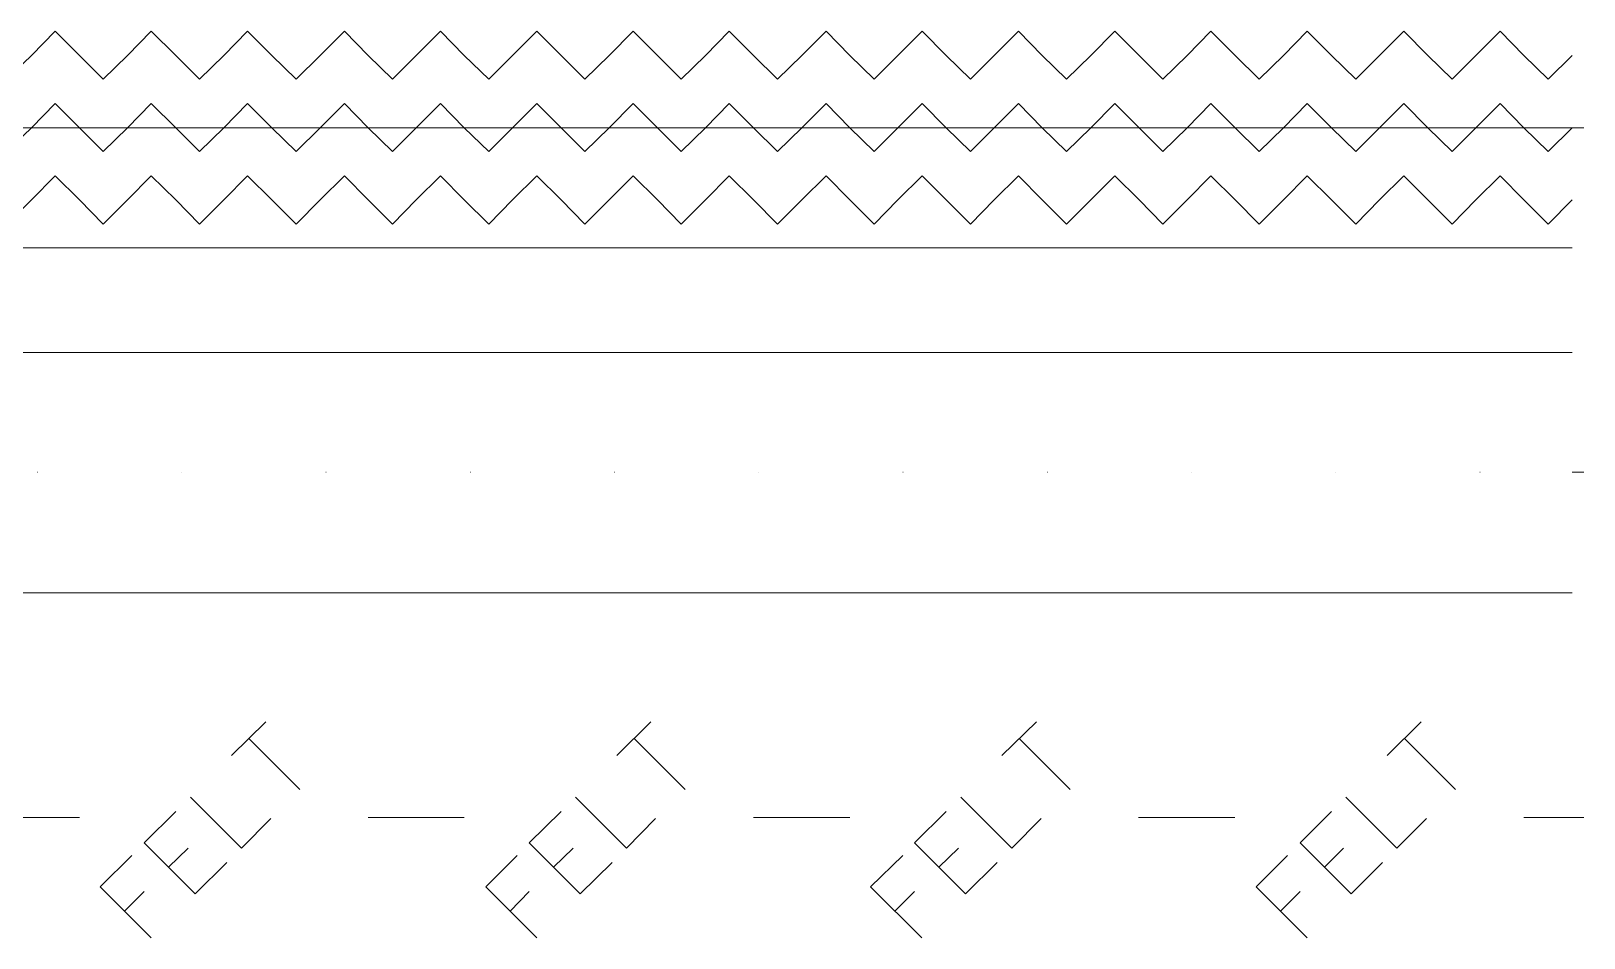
# Model space of a CAD drawing. Header units: inches. Extents: x 47316 to 59086, y 3141 to 11743.
# Drawn here: x 50331.76 to 50364.06, y 10132.87 to 10151.73 of the extents above; entities that cross this region are included whole.
import ezdxf

# ---------------------------------------------------------------- set-up
doc = ezdxf.new("R2010")
doc.units = ezdxf.units.IN
doc.header["$MEASUREMENT"] = 0

msp = doc.modelspace()

# ---------------------------------------------------------------- linework, layer by layer
at = {"color": 0, "lineweight": 15}
for p, q in [((50331.769, 10151.228), (50332.263, 10151.734)), ((50332.263, 10151.734), (50332.769, 10151.228)), ((50333.77, 10151.228), (50334.264, 10151.734)), ((50334.264, 10151.734), (50334.771, 10151.228)), ((50335.771, 10151.228), (50336.265, 10151.734)), ((50336.265, 10151.734), (50336.772, 10151.228)), ((50337.773, 10151.228), (50338.279, 10151.734)), ((50338.279, 10151.734), (50338.773, 10151.228)), ((50339.774, 10151.228), (50340.28, 10151.734)), ((50340.28, 10151.734), (50340.774, 10151.228)), ((50341.775, 10151.228), (50342.281, 10151.734)), ((50342.281, 10151.734), (50342.788, 10151.228)), ((50343.789, 10151.228), (50344.283, 10151.734)), ((50344.283, 10151.734), (50344.789, 10151.228)), ((50345.79, 10151.228), (50346.284, 10151.734)), ((50346.284, 10151.734), (50346.79, 10151.228)), ((50347.791, 10151.228), (50348.298, 10151.734)), ((50348.298, 10151.734), (50348.792, 10151.228)), ((50349.792, 10151.228), (50350.299, 10151.734)), ((50350.299, 10151.734), (50350.793, 10151.228)), ((50351.794, 10151.228), (50352.3, 10151.734)), ((50352.3, 10151.734), (50352.794, 10151.228)), ((50353.807, 10151.228), (50354.301, 10151.734)), ((50354.301, 10151.734), (50354.808, 10151.228)), ((50355.808, 10151.228), (50356.302, 10151.734)), ((50356.302, 10151.734), (50356.809, 10151.228)), ((50357.81, 10151.228), (50358.304, 10151.734)), ((50358.304, 10151.734), (50358.81, 10151.228)), ((50359.811, 10151.228), (50360.317, 10151.734)), ((50360.317, 10151.734), (50360.811, 10151.228)), ((50361.812, 10151.228), (50362.319, 10151.734)), ((50362.319, 10151.734), (50362.813, 10151.228)), ((50331.769, 10151.228), (50331.262, 10150.733)), ((50333.264, 10150.733), (50332.769, 10151.228)), ((50333.77, 10151.228), (50333.264, 10150.733)), ((50335.265, 10150.733), (50334.771, 10151.228)), ((50335.771, 10151.228), (50335.265, 10150.733)), ((50337.278, 10150.733), (50336.772, 10151.228)), ((50337.773, 10151.228), (50337.278, 10150.733)), ((50339.28, 10150.733), (50338.773, 10151.228)), ((50339.774, 10151.228), (50339.28, 10150.733)), ((50341.281, 10150.733), (50340.774, 10151.228)), ((50341.775, 10151.228), (50341.281, 10150.733)), ((50343.282, 10150.733), (50342.788, 10151.228)), ((50343.789, 10151.228), (50343.282, 10150.733)), ((50345.283, 10150.733), (50344.789, 10151.228)), ((50345.79, 10151.228), (50345.283, 10150.733)), ((50347.285, 10150.733), (50346.79, 10151.228)), ((50347.791, 10151.228), (50347.285, 10150.733)), ((50349.298, 10150.733), (50348.792, 10151.228)), ((50349.792, 10151.228), (50349.298, 10150.733)), ((50351.299, 10150.733), (50350.793, 10151.228)), ((50351.794, 10151.228), (50351.299, 10150.733)), ((50353.301, 10150.733), (50352.794, 10151.228)), ((50353.807, 10151.228), (50353.301, 10150.733)), ((50355.302, 10150.733), (50354.808, 10151.228)), ((50355.808, 10151.228), (50355.302, 10150.733)), ((50357.303, 10150.733), (50356.809, 10151.228)), ((50357.81, 10151.228), (50357.303, 10150.733)), ((50359.317, 10150.733), (50358.81, 10151.228)), ((50359.811, 10151.228), (50359.317, 10150.733)), ((50361.318, 10150.733), (50360.811, 10151.228)), ((50361.812, 10151.228), (50361.318, 10150.733)), ((50363.319, 10150.733), (50362.813, 10151.228)), ((50363.813, 10151.228), (50363.319, 10150.733)), ((50331.769, 10149.721), (50332.263, 10150.227)), ((50332.263, 10150.227), (50332.769, 10149.721)), ((50333.77, 10149.721), (50334.264, 10150.227)), ((50334.264, 10150.227), (50334.771, 10149.721)), ((50335.771, 10149.721), (50336.265, 10150.227)), ((50336.265, 10150.227), (50336.772, 10149.721)), ((50337.773, 10149.721), (50338.279, 10150.227)), ((50338.279, 10150.227), (50338.773, 10149.721)), ((50339.774, 10149.721), (50340.28, 10150.227)), ((50340.28, 10150.227), (50340.774, 10149.721)), ((50341.775, 10149.721), (50342.281, 10150.227)), ((50342.281, 10150.227), (50342.788, 10149.721)), ((50343.789, 10149.721), (50344.283, 10150.227)), ((50344.283, 10150.227), (50344.789, 10149.721)), ((50345.79, 10149.721), (50346.284, 10150.227)), ((50346.284, 10150.227), (50346.79, 10149.721)), ((50347.791, 10149.721), (50348.298, 10150.227)), ((50348.298, 10150.227), (50348.792, 10149.721)), ((50349.792, 10149.721), (50350.299, 10150.227)), ((50350.299, 10150.227), (50350.793, 10149.721)), ((50351.794, 10149.721), (50352.3, 10150.227)), ((50352.3, 10150.227), (50352.794, 10149.721)), ((50353.807, 10149.721), (50354.301, 10150.227)), ((50354.301, 10150.227), (50354.808, 10149.721)), ((50355.808, 10149.721), (50356.302, 10150.227)), ((50356.302, 10150.227), (50356.809, 10149.721)), ((50357.81, 10149.721), (50358.304, 10150.227)), ((50358.304, 10150.227), (50358.81, 10149.721)), ((50359.811, 10149.721), (50360.317, 10150.227)), ((50360.317, 10150.227), (50360.811, 10149.721)), ((50361.812, 10149.721), (50362.319, 10150.227)), ((50362.319, 10150.227), (50362.813, 10149.721)), ((50330.756, 10149.721), (50331.769, 10149.721)), ((50331.262, 10149.226), (50331.769, 10149.721)), ((50331.769, 10149.721), (50332.769, 10149.721)), ((50332.769, 10149.721), (50333.264, 10149.226)), ((50332.769, 10149.721), (50333.77, 10149.721)), ((50333.264, 10149.226), (50333.77, 10149.721)), ((50333.77, 10149.721), (50334.771, 10149.721)), ((50334.771, 10149.721), (50335.265, 10149.226)), ((50334.771, 10149.721), (50335.771, 10149.721)), ((50335.265, 10149.226), (50335.771, 10149.721)), ((50335.771, 10149.721), (50336.772, 10149.721)), ((50336.772, 10149.721), (50337.278, 10149.226)), ((50336.772, 10149.721), (50337.773, 10149.721)), ((50337.278, 10149.226), (50337.773, 10149.721)), ((50337.773, 10149.721), (50338.773, 10149.721)), ((50338.773, 10149.721), (50339.28, 10149.226)), ((50338.773, 10149.721), (50339.774, 10149.721)), ((50339.28, 10149.226), (50339.774, 10149.721)), ((50339.774, 10149.721), (50340.774, 10149.721)), ((50340.774, 10149.721), (50341.281, 10149.226)), ((50340.774, 10149.721), (50341.775, 10149.721)), ((50341.281, 10149.226), (50341.775, 10149.721)), ((50341.775, 10149.721), (50342.788, 10149.721)), ((50342.788, 10149.721), (50343.282, 10149.226)), ((50342.788, 10149.721), (50343.789, 10149.721)), ((50343.282, 10149.226), (50343.789, 10149.721)), ((50343.789, 10149.721), (50344.789, 10149.721)), ((50344.789, 10149.721), (50345.283, 10149.226)), ((50344.789, 10149.721), (50345.79, 10149.721)), ((50345.283, 10149.226), (50345.79, 10149.721)), ((50345.79, 10149.721), (50346.79, 10149.721)), ((50346.79, 10149.721), (50347.285, 10149.226)), ((50346.79, 10149.721), (50347.791, 10149.721)), ((50347.285, 10149.226), (50347.791, 10149.721)), ((50347.791, 10149.721), (50348.792, 10149.721)), ((50348.792, 10149.721), (50349.298, 10149.226)), ((50348.792, 10149.721), (50349.792, 10149.721)), ((50349.298, 10149.226), (50349.792, 10149.721)), ((50349.792, 10149.721), (50350.793, 10149.721)), ((50350.793, 10149.721), (50351.299, 10149.226)), ((50350.793, 10149.721), (50351.794, 10149.721)), ((50351.299, 10149.226), (50351.794, 10149.721)), ((50351.794, 10149.721), (50352.794, 10149.721)), ((50352.794, 10149.721), (50353.301, 10149.226)), ((50352.794, 10149.721), (50353.807, 10149.721)), ((50353.301, 10149.226), (50353.807, 10149.721)), ((50353.807, 10149.721), (50354.808, 10149.721)), ((50354.808, 10149.721), (50355.302, 10149.226)), ((50354.808, 10149.721), (50355.808, 10149.721)), ((50355.302, 10149.226), (50355.808, 10149.721)), ((50355.808, 10149.721), (50356.809, 10149.721)), ((50356.809, 10149.721), (50357.303, 10149.226)), ((50356.809, 10149.721), (50357.81, 10149.721)), ((50357.303, 10149.226), (50357.81, 10149.721)), ((50357.81, 10149.721), (50358.81, 10149.721)), ((50358.81, 10149.721), (50359.317, 10149.226)), ((50358.81, 10149.721), (50359.811, 10149.721)), ((50359.317, 10149.226), (50359.811, 10149.721)), ((50359.811, 10149.721), (50360.811, 10149.721)), ((50360.811, 10149.721), (50361.318, 10149.226)), ((50360.811, 10149.721), (50361.812, 10149.721)), ((50361.318, 10149.226), (50361.812, 10149.721)), ((50361.812, 10149.721), (50362.813, 10149.721)), ((50362.813, 10149.721), (50363.319, 10149.226)), ((50362.813, 10149.721), (50363.813, 10149.721)), ((50363.319, 10149.226), (50363.813, 10149.721)), ((50363.813, 10149.721), (50364.06, 10149.721)), ((50331.769, 10148.226), (50332.263, 10148.72)), ((50332.263, 10148.72), (50332.769, 10148.226)), ((50333.77, 10148.226), (50334.264, 10148.72)), ((50334.264, 10148.72), (50334.771, 10148.226)), ((50335.771, 10148.226), (50336.265, 10148.72)), ((50336.265, 10148.72), (50336.772, 10148.226)), ((50337.773, 10148.226), (50338.279, 10148.72)), ((50338.279, 10148.72), (50338.773, 10148.226)), ((50339.774, 10148.226), (50340.28, 10148.72)), ((50340.28, 10148.72), (50340.774, 10148.226)), ((50341.775, 10148.226), (50342.281, 10148.72)), ((50342.281, 10148.72), (50342.788, 10148.226)), ((50343.789, 10148.226), (50344.283, 10148.72)), ((50344.283, 10148.72), (50344.789, 10148.226)), ((50345.79, 10148.226), (50346.284, 10148.72)), ((50346.284, 10148.72), (50346.79, 10148.226)), ((50347.791, 10148.226), (50348.298, 10148.72)), ((50348.298, 10148.72), (50348.792, 10148.226)), ((50349.792, 10148.226), (50350.299, 10148.72)), ((50350.299, 10148.72), (50350.793, 10148.226)), ((50351.794, 10148.226), (50352.3, 10148.72)), ((50352.3, 10148.72), (50352.794, 10148.226)), ((50353.807, 10148.226), (50354.301, 10148.72)), ((50354.301, 10148.72), (50354.808, 10148.226)), ((50355.808, 10148.226), (50356.302, 10148.72)), ((50356.302, 10148.72), (50356.809, 10148.226)), ((50357.81, 10148.226), (50358.304, 10148.72)), ((50358.304, 10148.72), (50358.81, 10148.226)), ((50359.811, 10148.226), (50360.317, 10148.72)), ((50360.317, 10148.72), (50360.811, 10148.226)), ((50361.812, 10148.226), (50362.319, 10148.72)), ((50362.319, 10148.72), (50362.813, 10148.226)), ((50331.769, 10148.226), (50331.262, 10147.719)), ((50333.264, 10147.719), (50332.769, 10148.226)), ((50333.77, 10148.226), (50333.264, 10147.719)), ((50335.265, 10147.719), (50334.771, 10148.226)), ((50335.771, 10148.226), (50335.265, 10147.719)), ((50337.278, 10147.719), (50336.772, 10148.226)), ((50337.773, 10148.226), (50337.278, 10147.719)), ((50339.28, 10147.719), (50338.773, 10148.226)), ((50339.774, 10148.226), (50339.28, 10147.719)), ((50341.281, 10147.719), (50340.774, 10148.226)), ((50341.775, 10148.226), (50341.281, 10147.719)), ((50343.282, 10147.719), (50342.788, 10148.226)), ((50343.789, 10148.226), (50343.282, 10147.719)), ((50345.283, 10147.719), (50344.789, 10148.226)), ((50345.79, 10148.226), (50345.283, 10147.719)), ((50347.285, 10147.719), (50346.79, 10148.226)), ((50347.791, 10148.226), (50347.285, 10147.719)), ((50349.298, 10147.719), (50348.792, 10148.226)), ((50349.792, 10148.226), (50349.298, 10147.719)), ((50351.299, 10147.719), (50350.793, 10148.226)), ((50351.794, 10148.226), (50351.299, 10147.719)), ((50353.301, 10147.719), (50352.794, 10148.226)), ((50353.807, 10148.226), (50353.301, 10147.719)), ((50355.302, 10147.719), (50354.808, 10148.226)), ((50355.808, 10148.226), (50355.302, 10147.719)), ((50357.303, 10147.719), (50356.809, 10148.226)), ((50357.81, 10148.226), (50357.303, 10147.719)), ((50359.317, 10147.719), (50358.81, 10148.226)), ((50359.811, 10148.226), (50359.317, 10147.719)), ((50361.318, 10147.719), (50360.811, 10148.226)), ((50361.812, 10148.226), (50361.318, 10147.719)), ((50363.319, 10147.719), (50362.813, 10148.226)), ((50363.813, 10148.226), (50363.319, 10147.719)), ((50330.756, 10147.225), (50331.769, 10147.225)), ((50332.769, 10147.225), (50331.769, 10147.225)), ((50332.769, 10147.225), (50333.77, 10147.225)), ((50334.771, 10147.225), (50333.77, 10147.225)), ((50334.771, 10147.225), (50335.771, 10147.225)), ((50336.772, 10147.225), (50335.771, 10147.225)), ((50336.772, 10147.225), (50337.773, 10147.225)), ((50338.773, 10147.225), (50337.773, 10147.225)), ((50338.773, 10147.225), (50339.774, 10147.225)), ((50340.774, 10147.225), (50339.774, 10147.225)), ((50340.774, 10147.225), (50341.775, 10147.225)), ((50342.788, 10147.225), (50341.775, 10147.225)), ((50342.788, 10147.225), (50343.789, 10147.225)), ((50344.789, 10147.225), (50343.789, 10147.225)), ((50344.789, 10147.225), (50345.79, 10147.225)), ((50346.79, 10147.225), (50345.79, 10147.225)), ((50346.79, 10147.225), (50347.791, 10147.225)), ((50348.792, 10147.225), (50347.791, 10147.225)), ((50348.792, 10147.225), (50349.792, 10147.225)), ((50350.793, 10147.225), (50349.792, 10147.225)), ((50350.793, 10147.225), (50351.794, 10147.225)), ((50352.794, 10147.225), (50351.794, 10147.225)), ((50352.794, 10147.225), (50353.807, 10147.225)), ((50354.808, 10147.225), (50353.807, 10147.225)), ((50354.808, 10147.225), (50355.808, 10147.225)), ((50356.809, 10147.225), (50355.808, 10147.225)), ((50356.809, 10147.225), (50357.81, 10147.225)), ((50358.81, 10147.225), (50357.81, 10147.225)), ((50358.81, 10147.225), (50359.811, 10147.225)), ((50360.811, 10147.225), (50359.811, 10147.225)), ((50360.811, 10147.225), (50361.812, 10147.225)), ((50362.813, 10147.225), (50361.812, 10147.225)), ((50362.813, 10147.225), (50363.813, 10147.225)), ((50329.755, 10145.051), (50331.769, 10145.051)), ((50331.769, 10145.051), (50333.77, 10145.051)), ((50333.77, 10145.051), (50335.771, 10145.051)), ((50335.771, 10145.051), (50337.773, 10145.051)), ((50337.773, 10145.051), (50339.774, 10145.051)), ((50339.774, 10145.051), (50341.775, 10145.051)), ((50341.775, 10145.051), (50343.789, 10145.051)), ((50343.789, 10145.051), (50345.79, 10145.051)), ((50345.79, 10145.051), (50347.791, 10145.051)), ((50347.791, 10145.051), (50349.792, 10145.051)), ((50349.792, 10145.051), (50351.794, 10145.051)), ((50351.794, 10145.051), (50353.807, 10145.051)), ((50353.807, 10145.051), (50355.808, 10145.051)), ((50355.808, 10145.051), (50357.81, 10145.051)), ((50357.81, 10145.051), (50359.811, 10145.051)), ((50359.811, 10145.051), (50361.812, 10145.051)), ((50361.812, 10145.051), (50363.813, 10145.051)), ((50331.897, 10142.556), (50331.901, 10142.556)), ((50334.897, 10142.556), (50334.901, 10142.556)), ((50337.897, 10142.556), (50337.901, 10142.556)), ((50340.897, 10142.556), (50340.901, 10142.556)), ((50343.897, 10142.556), (50343.901, 10142.556)), ((50346.897, 10142.556), (50346.901, 10142.556)), ((50349.897, 10142.556), (50349.901, 10142.556)), ((50352.897, 10142.556), (50352.901, 10142.556)), ((50355.897, 10142.556), (50355.901, 10142.556)), ((50358.897, 10142.556), (50358.901, 10142.556)), ((50361.897, 10142.556), (50361.901, 10142.556)), ((50363.813, 10142.556), (50364.06, 10142.556)), ((50329.755, 10140.048), (50331.769, 10140.048)), ((50331.769, 10140.048), (50333.77, 10140.048)), ((50333.77, 10140.048), (50335.771, 10140.048)), ((50335.771, 10140.048), (50337.773, 10140.048)), ((50337.773, 10140.048), (50339.774, 10140.048)), ((50339.774, 10140.048), (50341.775, 10140.048)), ((50341.775, 10140.048), (50343.789, 10140.048)), ((50343.789, 10140.048), (50345.79, 10140.048)), ((50345.79, 10140.048), (50347.791, 10140.048)), ((50347.791, 10140.048), (50349.792, 10140.048)), ((50349.792, 10140.048), (50351.794, 10140.048)), ((50351.794, 10140.048), (50353.807, 10140.048)), ((50353.807, 10140.048), (50355.808, 10140.048)), ((50355.808, 10140.048), (50357.81, 10140.048)), ((50357.81, 10140.048), (50359.811, 10140.048)), ((50359.811, 10140.048), (50361.812, 10140.048)), ((50361.812, 10140.048), (50363.813, 10140.048)), ((50335.932, 10136.663), (50336.648, 10137.367)), ((50343.949, 10136.663), (50344.653, 10137.367)), ((50351.954, 10136.663), (50352.671, 10137.367)), ((50359.971, 10136.663), (50360.676, 10137.367)), ((50336.29, 10137.021), (50337.353, 10135.959)), ((50344.307, 10137.021), (50345.37, 10135.959)), ((50352.312, 10137.021), (50353.375, 10135.959)), ((50360.33, 10137.021), (50361.392, 10135.959)), ((50335.08, 10135.798), (50336.142, 10134.736)), ((50343.084, 10135.798), (50344.147, 10134.736)), ((50351.102, 10135.798), (50352.164, 10134.736)), ((50359.107, 10135.798), (50360.169, 10134.736)), ((50330.756, 10135.378), (50332.769, 10135.378)), ((50334.116, 10134.847), (50334.771, 10135.502)), ((50336.142, 10134.736), (50336.747, 10135.354)), ((50338.773, 10135.378), (50340.774, 10135.378)), ((50342.121, 10134.847), (50342.788, 10135.502)), ((50344.147, 10134.736), (50344.752, 10135.354)), ((50346.79, 10135.378), (50348.792, 10135.378)), ((50350.138, 10134.847), (50350.793, 10135.502)), ((50352.164, 10134.736), (50352.769, 10135.354)), ((50354.795, 10135.378), (50356.797, 10135.378)), ((50358.155, 10134.847), (50358.81, 10135.502)), ((50360.169, 10134.736), (50360.787, 10135.354)), ((50362.813, 10135.378), (50364.06, 10135.378)), ((50335.178, 10133.785), (50334.116, 10134.847)), ((50334.622, 10134.341), (50335.03, 10134.736)), ((50343.183, 10133.785), (50342.121, 10134.847)), ((50342.627, 10134.341), (50343.035, 10134.736)), ((50351.201, 10133.785), (50350.138, 10134.847)), ((50350.645, 10134.341), (50351.052, 10134.736)), ((50359.218, 10133.785), (50358.155, 10134.847)), ((50358.662, 10134.341), (50359.057, 10134.736)), ((50333.202, 10133.933), (50333.857, 10134.588)), ((50335.178, 10133.785), (50335.833, 10134.44)), ((50341.219, 10133.933), (50341.874, 10134.588)), ((50343.183, 10133.785), (50343.85, 10134.44)), ((50349.224, 10133.933), (50349.891, 10134.588)), ((50351.201, 10133.785), (50351.855, 10134.44)), ((50357.241, 10133.933), (50357.896, 10134.588)), ((50359.218, 10133.785), (50359.873, 10134.44)), ((50334.264, 10132.871), (50333.202, 10133.933)), ((50333.708, 10133.427), (50334.116, 10133.834)), ((50342.281, 10132.871), (50341.219, 10133.933)), ((50341.726, 10133.427), (50342.121, 10133.834)), ((50350.286, 10132.871), (50349.224, 10133.933)), ((50349.731, 10133.427), (50350.138, 10133.834)), ((50358.304, 10132.871), (50357.241, 10133.933)), ((50357.748, 10133.427), (50358.155, 10133.834))]:
    msp.add_line(p, q, dxfattribs=at)

doc.saveas('drawing.dxf')
